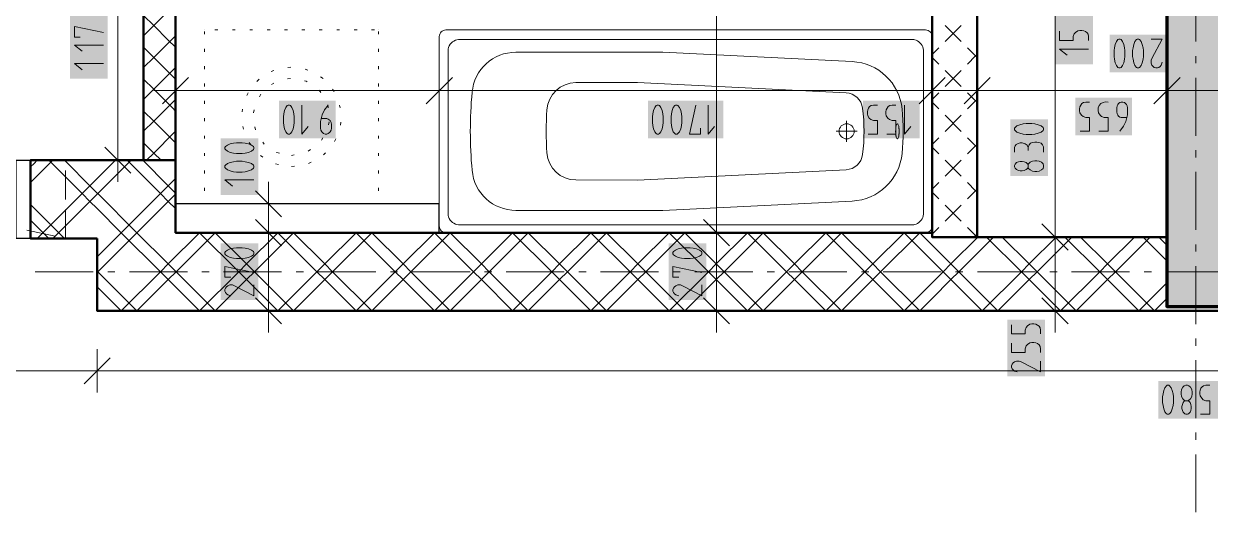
# Model space of a CAD drawing. Header units: millimetres. Extents: x 0 to 594, y 0 to 420.
# Drawn here: x 309.42 to 351.37, y 226.57 to 243.86 of the extents above; entities that cross this region are included whole.
import ezdxf

# ---------------------------------------------------------------- set-up
doc = ezdxf.new("R2010")
doc.units = ezdxf.units.MM
doc.header["$LTSCALE"] = 8
for name, color, linetype in [('PDF_Dvere', 7, 'Continuous'), ('PDF_Instalacni prizdivka do 1m', 7, 'Continuous'), ('PDF_Koty delkove', 7, 'Continuous'), ('PDF_Osy hlavni', 7, 'Continuous'), ('PDF_Preklady', 7, 'Continuous'), ('PDF_Pricky CP', 7, 'Continuous'), ('PDF_Pricky zdene', 7, 'Continuous'), ('PDF_Sanita', 7, 'Continuous'), ('PDF_Steny akusticke', 7, 'Continuous'), ('PDF_Steny obvodove nosne', 7, 'Continuous')]:
    doc.layers.add(name, color=color, linetype=linetype)

msp = doc.modelspace()

# ---------------------------------------------------------------- linework, layer by layer
at = {"layer": 'PDF_Dvere', "lineweight": 25}
msp.add_lwpolyline([(309.658, 236.262), (309.145, 236.262), (309.145, 239.03), (309.658, 239.03)], close=True, dxfattribs=at)
at = {"layer": 'PDF_Instalacni prizdivka do 1m', "lineweight": 25}
msp.add_lwpolyline([(314.783, 236.467), (324.11, 236.467), (324.11, 237.492), (314.783, 237.492)], close=True, dxfattribs=at)
at = {"layer": 'PDF_Koty delkove', "lineweight": 18}
for points in [[(345.88, 233.7), (345.88, 234.028), (345.88, 236.313), (345.88, 244.821), (345.88, 246.41), (345.88, 256.147), (345.88, 257.685), (345.88, 259.171), (345.88, 320.055), (345.88, 323.95)], [(312.748, 239.03), (312.748, 251.022), (312.748, 264.296), (312.748, 269.421)], [(333.907, 233.7), (333.907, 236.467), (333.907, 256.147), (333.907, 257.685), (333.907, 259.171)], [(311.414, 243.38), (311.21, 243.38), (311.21, 243.764), (312.235, 243.545)], [(346.04, 243.596), (346.04, 243.268), (346.518, 243.268), (346.518, 243.405), (346.553, 243.5), (346.604, 243.555), (346.689, 243.609), (346.757, 243.623), (346.825, 243.623), (346.894, 243.609), (346.962, 243.582), (347.013, 243.541), (347.048, 243.487), (347.065, 243.405), (347.065, 243.268)], [(312.235, 243.107), (311.21, 243.107), (311.483, 242.888)], [(347.065, 242.966), (346.04, 242.966), (346.313, 242.748)], [(347.966, 242.909), (347.966, 242.704), (347.98, 242.602), (348.007, 242.482), (348.048, 242.38), (348.103, 242.311), (348.131, 242.295), (348.185, 242.295), (348.213, 242.311), (348.267, 242.38), (348.308, 242.482), (348.336, 242.602), (348.35, 242.704), (348.35, 242.909), (348.336, 243.011), (348.308, 243.131), (348.267, 243.234), (348.213, 243.302), (348.185, 243.32), (348.131, 243.32), (348.103, 243.302), (348.048, 243.234), (348.007, 243.131), (347.98, 243.011), (347.966, 242.909)], [(349.28, 243.32), (349.664, 243.32), (349.307, 242.636), (349.28, 242.567), (349.28, 242.465), (349.307, 242.397), (349.349, 242.346), (349.39, 242.311), (349.445, 242.295), (349.499, 242.295), (349.554, 242.311), (349.595, 242.346), (349.636, 242.397), (349.664, 242.499)], [(312.235, 242.45), (311.21, 242.45), (311.483, 242.231)], [(314.783, 242.262), (314.783, 241.494), (314.783, 240.725)], [(324.11, 242.262), (324.11, 241.494), (324.11, 240.725)], [(341.535, 242.262), (341.535, 241.494), (341.535, 240.725)], [(343.124, 242.262), (343.124, 241.494), (343.124, 240.725)], [(349.837, 242.262), (349.837, 241.494), (349.837, 240.725)], [(315.244, 241.955), (314.321, 241.032)], [(324.571, 241.955), (323.649, 241.032)], [(341.996, 241.955), (341.074, 241.032)], [(343.585, 241.955), (342.662, 241.032)], [(350.299, 241.955), (349.376, 241.032)], [(314.783, 241.494), (314.014, 241.494)], [(386.942, 241.494), (382.215, 241.494), (377.615, 241.494), (377.04, 241.494), (360.19, 241.494), (358.601, 241.494), (351.887, 241.494), (349.837, 241.494), (343.124, 241.494), (341.535, 241.494), (324.11, 241.494), (314.783, 241.494)], [(318.597, 240.57), (318.597, 240.365), (318.611, 240.264), (318.639, 240.144), (318.68, 240.041), (318.734, 239.973), (318.762, 239.956), (318.816, 239.956), (318.844, 239.973), (318.898, 240.041), (318.939, 240.144), (318.967, 240.264), (318.981, 240.365), (318.981, 240.57), (318.967, 240.673), (318.939, 240.793), (318.898, 240.895), (318.844, 240.964), (318.816, 240.981), (318.762, 240.981), (318.734, 240.964), (318.68, 240.895)], [(318.68, 240.895), (318.639, 240.793), (318.611, 240.673), (318.597, 240.57)], [(319.254, 240.981), (319.254, 239.956), (319.473, 240.229)], [(320.185, 240.981), (320.048, 240.81), (319.966, 240.639), (319.912, 240.4), (319.912, 240.16), (319.926, 240.092), (319.953, 240.041), (319.98, 240.007), (320.021, 239.973), (320.076, 239.956), (320.13, 239.956), (320.185, 239.973), (320.226, 240.007), (320.253, 240.041), (320.281, 240.092), (320.295, 240.16), (320.295, 240.297), (320.281, 240.365), (320.253, 240.434), (320.185, 240.485), (320.13, 240.502), (319.939, 240.502)], [(331.645, 240.57), (331.645, 240.365), (331.659, 240.264), (331.686, 240.144), (331.727, 240.041), (331.781, 239.973), (331.809, 239.956), (331.864, 239.956), (331.891, 239.973), (331.946, 240.041), (331.987, 240.144), (332.015, 240.264), (332.029, 240.365), (332.029, 240.57), (332.015, 240.673), (331.987, 240.793), (331.946, 240.895), (331.891, 240.964), (331.864, 240.981)], [(331.864, 240.981), (331.809, 240.981), (331.781, 240.964), (331.727, 240.895), (331.686, 240.793), (331.659, 240.673), (331.645, 240.57)], [(333.343, 240.16), (333.343, 239.956), (332.959, 239.956), (333.178, 240.981)], [(333.616, 240.981), (333.616, 239.956), (333.835, 240.229)], [(339.271, 239.956), (339.599, 239.956), (339.599, 240.434), (339.462, 240.434), (339.367, 240.469), (339.312, 240.52), (339.258, 240.605), (339.244, 240.673), (339.244, 240.741), (339.258, 240.81), (339.285, 240.878), (339.326, 240.929)], [(339.326, 240.929), (339.38, 240.964), (339.462, 240.981), (339.599, 240.981)], [(339.928, 239.956), (340.256, 239.956), (340.256, 240.434), (340.119, 240.434), (340.024, 240.469), (339.969, 240.52), (339.915, 240.605), (339.901, 240.673), (339.901, 240.741), (339.915, 240.81), (339.942, 240.878), (339.983, 240.929), (340.037, 240.964), (340.119, 240.981), (340.256, 240.981)], [(340.558, 240.981), (340.558, 239.956), (340.776, 240.229)], [(346.773, 240.062), (347.101, 240.062), (347.101, 240.54), (346.964, 240.54), (346.869, 240.575), (346.814, 240.626), (346.76, 240.711), (346.746, 240.779), (346.746, 240.847), (346.76, 240.916), (346.787, 240.984), (346.828, 241.035), (346.882, 241.07), (346.964, 241.087), (347.101, 241.087)], [(348.415, 240.54), (348.224, 240.54), (348.169, 240.557), (348.128, 240.591), (348.101, 240.626), (348.074, 240.676), (348.06, 240.745), (348.06, 240.881), (348.074, 240.95), (348.101, 241.001), (348.128, 241.035), (348.169, 241.07), (348.224, 241.087), (348.278, 241.087), (348.333, 241.07), (348.374, 241.035), (348.401, 241.001), (348.429, 240.95), (348.443, 240.881), (348.443, 240.642), (348.388, 240.404), (348.306, 240.232), (348.169, 240.062)], [(345.062, 240.329), (344.857, 240.329), (344.756, 240.315), (344.636, 240.287), (344.534, 240.246), (344.465, 240.192), (344.448, 240.164), (344.448, 240.11), (344.465, 240.082), (344.534, 240.028), (344.636, 239.987), (344.756, 239.959), (344.857, 239.945), (345.062, 239.945), (345.165, 239.959), (345.285, 239.987), (345.387, 240.028), (345.456, 240.082), (345.473, 240.11), (345.473, 240.164), (345.456, 240.192), (345.387, 240.246)], [(345.387, 240.246), (345.285, 240.287), (345.165, 240.315), (345.062, 240.329)], [(317.145, 239.651), (316.94, 239.651), (316.838, 239.637), (316.718, 239.61), (316.616, 239.569), (316.547, 239.515), (316.531, 239.487), (316.531, 239.433), (316.547, 239.405), (316.616, 239.35), (316.718, 239.309), (316.838, 239.281), (316.94, 239.268), (317.145, 239.268), (317.247, 239.281), (317.367, 239.309), (317.47, 239.35), (317.538, 239.405), (317.556, 239.433), (317.556, 239.487), (317.538, 239.515), (317.47, 239.569), (317.367, 239.61), (317.247, 239.637)], [(317.247, 239.637), (317.145, 239.651)], [(344.448, 239.316), (344.448, 239.48), (344.465, 239.535), (344.5, 239.589), (344.551, 239.617), (344.652, 239.644), (344.721, 239.644), (344.824, 239.617), (344.892, 239.562), (344.926, 239.48), (344.926, 239.371)], [(345.473, 239.316), (345.473, 239.507), (345.439, 239.575), (345.387, 239.63), (345.302, 239.658), (345.234, 239.671), (345.165, 239.671), (345.08, 239.658), (345.012, 239.63), (344.961, 239.575), (344.926, 239.48)], [(313.209, 238.568), (312.287, 239.491)], [(313.517, 239.03), (312.748, 239.03), (311.979, 239.03)], [(312.748, 239.03), (312.748, 238.261)], [(344.448, 238.85), (344.465, 238.891), (344.516, 238.946), (344.585, 238.973), (344.652, 238.987), (344.721, 238.987), (344.79, 238.973), (344.857, 238.946), (344.909, 238.905), (344.926, 238.878)], [(344.926, 238.768), (344.909, 238.741), (344.857, 238.7), (344.79, 238.673), (344.721, 238.659), (344.652, 238.659), (344.585, 238.673), (344.516, 238.7), (344.465, 238.755), (344.448, 238.796), (344.448, 238.85)], [(317.556, 238.337), (316.531, 238.337), (316.803, 238.119)], [(318.529, 237.031), (317.607, 237.953)], [(318.068, 237.492), (318.068, 238.261)], [(318.837, 237.492), (318.068, 237.492), (317.299, 237.492)], [(318.068, 233.7), (318.068, 236.467), (318.068, 237.492)], [(318.529, 236.006), (317.607, 236.928)], [(334.369, 236.006), (333.446, 236.928)], [(346.341, 235.852), (345.419, 236.775)], [(318.837, 236.467), (318.068, 236.467), (317.299, 236.467)], [(334.676, 236.467), (333.907, 236.467), (333.139, 236.467)], [(346.649, 236.313), (345.88, 236.313), (345.111, 236.313)], [(317.145, 235.932), (316.94, 235.932), (316.838, 235.918), (316.718, 235.891), (316.616, 235.85), (316.547, 235.796), (316.531, 235.768), (316.531, 235.714), (316.547, 235.686), (316.616, 235.632), (316.718, 235.591), (316.838, 235.563), (316.94, 235.549), (317.145, 235.549), (317.247, 235.563), (317.367, 235.591), (317.47, 235.632), (317.538, 235.686), (317.556, 235.714), (317.556, 235.768), (317.538, 235.796), (317.47, 235.85), (317.367, 235.891), (317.247, 235.918)], [(317.247, 235.918), (317.145, 235.932)], [(332.984, 235.932), (332.779, 235.932), (332.677, 235.918), (332.558, 235.891), (332.455, 235.85), (332.386, 235.796), (332.37, 235.768), (332.37, 235.714), (332.386, 235.686), (332.455, 235.632), (332.558, 235.591), (332.677, 235.563), (332.779, 235.549), (332.984, 235.549), (333.086, 235.563), (333.206, 235.591), (333.309, 235.632), (333.378, 235.686)], [(333.378, 235.686), (333.395, 235.714), (333.395, 235.768), (333.378, 235.796), (333.309, 235.85), (333.206, 235.891), (333.086, 235.918), (332.984, 235.932)], [(316.735, 234.892), (316.531, 234.892), (316.531, 235.275), (317.556, 235.057)], [(332.574, 234.892), (332.37, 234.892), (332.37, 235.275), (333.395, 235.057)], [(317.556, 234.618), (317.556, 234.235), (316.872, 234.591), (316.803, 234.618), (316.701, 234.618), (316.633, 234.591), (316.582, 234.55), (316.547, 234.509), (316.531, 234.454), (316.531, 234.4), (316.547, 234.345), (316.582, 234.304), (316.633, 234.263), (316.735, 234.235)], [(333.395, 234.618), (333.395, 234.235), (332.711, 234.591), (332.643, 234.618), (332.54, 234.618), (332.472, 234.591), (332.421, 234.55), (332.386, 234.509), (332.37, 234.454), (332.37, 234.4), (332.386, 234.345), (332.421, 234.304), (332.472, 234.263), (332.574, 234.235)], [(318.529, 233.239), (317.607, 234.161)], [(334.369, 233.239), (333.446, 234.161)], [(346.341, 233.239), (345.419, 234.161)], [(318.837, 233.7), (318.068, 233.7), (317.299, 233.7)], [(318.068, 233.7), (318.068, 232.931)], [(334.676, 233.7), (333.907, 233.7), (333.139, 233.7)], [(333.907, 233.7), (333.907, 232.931)], [(346.649, 233.7), (345.88, 233.7), (345.111, 233.7)], [(345.88, 233.7), (345.88, 232.931)], [(344.342, 233.212), (344.342, 232.883), (344.82, 232.883), (344.82, 233.02), (344.855, 233.116), (344.906, 233.171), (344.991, 233.225), (345.059, 233.239), (345.128, 233.239), (345.196, 233.225), (345.264, 233.198), (345.315, 233.157), (345.35, 233.102), (345.367, 233.02), (345.367, 232.883)], [(344.342, 232.555), (344.342, 232.226), (344.82, 232.226), (344.82, 232.363), (344.855, 232.459), (344.906, 232.514), (344.991, 232.568), (345.059, 232.582), (345.128, 232.582)], [(345.128, 232.582), (345.196, 232.568), (345.264, 232.541), (345.315, 232.5), (345.35, 232.445), (345.367, 232.363), (345.367, 232.226)], [(312.476, 232.043), (311.554, 231.12)], [(312.015, 232.35), (312.015, 231.581), (312.015, 230.813)], [(416.513, 231.581), (405.084, 231.581), (397.192, 231.581), (389.71, 231.581), (312.015, 231.581), (304.533, 231.581), (297.307, 231.581), (294.693, 231.581), (286.493, 231.581), (285.314, 231.581), (277.114, 231.581), (274.501, 231.581), (268.043, 231.581), (211.361, 231.581)], [(345.367, 231.925), (345.367, 231.541), (344.684, 231.898), (344.615, 231.925), (344.513, 231.925), (344.445, 231.898), (344.394, 231.857), (344.359, 231.815), (344.342, 231.76), (344.342, 231.706), (344.359, 231.651), (344.394, 231.61), (344.445, 231.569), (344.546, 231.541)], [(349.685, 230.658), (349.685, 230.453), (349.699, 230.351), (349.726, 230.231), (349.767, 230.129), (349.821, 230.06), (349.849, 230.044), (349.903, 230.044), (349.931, 230.06), (349.985, 230.129), (350.027, 230.231), (350.054, 230.351), (350.068, 230.453), (350.068, 230.658), (350.054, 230.76), (350.027, 230.88), (349.985, 230.983), (349.931, 231.051), (349.903, 231.069), (349.849, 231.069)], [(349.849, 231.069), (349.821, 231.051), (349.767, 230.983), (349.726, 230.88), (349.699, 230.76), (349.685, 230.658)], [(350.67, 230.59), (350.712, 230.675), (350.725, 230.76), (350.725, 230.829), (350.712, 230.914), (350.67, 231), (350.615, 231.051), (350.56, 231.069), (350.506, 231.069), (350.451, 231.051), (350.396, 231), (350.356, 230.914), (350.342, 230.829)], [(350.342, 230.829), (350.342, 230.76), (350.356, 230.675), (350.396, 230.59), (350.451, 230.539), (350.478, 230.522), (350.588, 230.522), (350.615, 230.539), (350.67, 230.59)], [(351.026, 230.044), (351.355, 230.044), (351.355, 230.522), (351.217, 230.522), (351.122, 230.556), (351.067, 230.608), (351.013, 230.693), (350.999, 230.76), (350.999, 230.829), (351.013, 230.898), (351.04, 230.965), (351.081, 231.017), (351.135, 231.051), (351.217, 231.069), (351.355, 231.069)], [(350.588, 230.522), (350.615, 230.504), (350.657, 230.453), (350.684, 230.385), (350.698, 230.317), (350.698, 230.248), (350.684, 230.18), (350.657, 230.112), (350.601, 230.06), (350.56, 230.044), (350.506, 230.044), (350.465, 230.06), (350.41, 230.112), (350.383, 230.18), (350.369, 230.248), (350.369, 230.317), (350.383, 230.385), (350.41, 230.453), (350.451, 230.504), (350.478, 230.522)]]:
    msp.add_lwpolyline(points, dxfattribs=at)
for points in [[(348.623, 242.909), (348.623, 242.704), (348.637, 242.602), (348.664, 242.482), (348.705, 242.38), (348.76, 242.311), (348.788, 242.295), (348.842, 242.295), (348.87, 242.311), (348.924, 242.38), (348.965, 242.482), (348.993, 242.602), (349.007, 242.704), (349.007, 242.909), (348.993, 243.011), (348.965, 243.131), (348.924, 243.234), (348.87, 243.302), (348.842, 243.32), (348.788, 243.32), (348.76, 243.302), (348.705, 243.234), (348.664, 243.131), (348.637, 243.011)], [(332.302, 240.57), (332.302, 240.365), (332.316, 240.264), (332.343, 240.144), (332.384, 240.041), (332.438, 239.973), (332.466, 239.956), (332.521, 239.956), (332.548, 239.973), (332.603, 240.041), (332.644, 240.144), (332.672, 240.264), (332.686, 240.365), (332.686, 240.57), (332.672, 240.673), (332.644, 240.793), (332.603, 240.895), (332.548, 240.964), (332.521, 240.981), (332.466, 240.981), (332.438, 240.964), (332.384, 240.895), (332.343, 240.793), (332.316, 240.673)], [(317.145, 238.994), (316.94, 238.994), (316.838, 238.98), (316.718, 238.953), (316.616, 238.912), (316.547, 238.858), (316.531, 238.83), (316.531, 238.776), (316.547, 238.748), (316.616, 238.693), (316.718, 238.652), (316.838, 238.624), (316.94, 238.611), (317.145, 238.611), (317.247, 238.624), (317.367, 238.652), (317.47, 238.693), (317.538, 238.748), (317.556, 238.776), (317.556, 238.83), (317.538, 238.858), (317.47, 238.912), (317.367, 238.953), (317.247, 238.98)], [(345.234, 239.014), (345.165, 239.014), (345.08, 239), (344.995, 238.96), (344.944, 238.905), (344.926, 238.878), (344.926, 238.768), (344.944, 238.741), (344.995, 238.686), (345.08, 238.645), (345.165, 238.631), (345.234, 238.631), (345.319, 238.645), (345.405, 238.686), (345.456, 238.741), (345.473, 238.796), (345.473, 238.85), (345.456, 238.905), (345.405, 238.96), (345.319, 239)]]:
    msp.add_lwpolyline(points, close=True, dxfattribs=at)
msp.add_lwpolyline([(347.43, 240.062), (347.758, 240.062), (347.758, 240.54), (347.621, 240.54), (347.526, 240.575), (347.471, 240.626, -0.753181), (347.758, 241.087)], format="xyb", dxfattribs=at)
at = {"layer": 'PDF_Koty delkove', "color": 7, "lineweight": 18, "true_color": 0xffffff, "transparency": 33554559}
for points in [[(312.389, 241.912), (312.389, 244.574), (311.057, 241.912), (311.057, 244.574)], [(347.219, 242.429), (347.219, 244.434), (345.886, 242.429), (345.886, 244.434)], [(349.818, 243.474), (347.813, 243.474), (349.818, 242.141), (347.813, 242.141)], [(348.597, 241.241), (346.592, 241.241), (348.597, 239.909), (346.592, 239.909)], [(320.449, 241.135), (318.444, 241.135), (320.449, 239.802), (318.444, 239.802)], [(334.153, 241.135), (331.492, 241.135), (334.153, 239.802), (331.492, 239.802)], [(341.095, 241.135), (339.09, 241.135), (341.095, 239.802), (339.09, 239.802)], [(345.627, 238.477), (345.627, 240.482), (344.295, 238.477), (344.295, 240.482)], [(317.709, 237.8), (317.709, 239.805), (316.377, 237.8), (316.377, 239.805)], [(317.709, 234.081), (317.709, 236.086), (316.377, 234.081), (316.377, 236.086)], [(333.549, 234.081), (333.549, 236.086), (332.216, 234.081), (332.216, 236.086)], [(345.521, 231.387), (345.521, 233.392), (344.189, 231.387), (344.189, 233.392)], [(352.193, 231.223), (349.531, 231.223), (352.193, 229.89), (349.531, 229.89)]]:
    msp.add_solid(points, dxfattribs=at)
at = {"layer": 'PDF_Osy hlavni', "lineweight": 18}
for points in [[(350.862, 243.23), (350.862, 245.28)], [(350.862, 242.461), (350.862, 242.717)], [(350.862, 239.899), (350.862, 241.949)], [(350.862, 239.13), (350.862, 239.386)], [(350.862, 236.567), (350.862, 238.617)], [(350.862, 235.799), (350.862, 236.055)], [(311.872, 235.083), (309.822, 235.083)], [(312.641, 235.083), (312.385, 235.083)], [(315.204, 235.083), (313.154, 235.083)], [(315.972, 235.083), (315.716, 235.083)], [(318.535, 235.083), (316.485, 235.083)], [(319.304, 235.083), (319.047, 235.083)], [(321.866, 235.083), (319.816, 235.083)], [(322.635, 235.083), (322.379, 235.083)], [(325.197, 235.083), (323.147, 235.083)], [(325.966, 235.083), (325.71, 235.083)], [(328.529, 235.083), (326.479, 235.083)], [(329.297, 235.083), (329.041, 235.083)], [(331.86, 235.083), (329.81, 235.083)], [(332.628, 235.083), (332.372, 235.083)], [(335.191, 235.083), (333.141, 235.083)], [(335.96, 235.083), (335.703, 235.083)], [(338.522, 235.083), (336.472, 235.083)], [(339.291, 235.083), (339.035, 235.083)], [(341.853, 235.083), (339.803, 235.083)], [(342.622, 235.083), (342.366, 235.083)], [(345.185, 235.083), (343.135, 235.083)], [(345.953, 235.083), (345.697, 235.083)], [(348.516, 235.083), (346.466, 235.083)], [(349.285, 235.083), (349.028, 235.083)], [(351.847, 235.083), (349.797, 235.083)], [(350.862, 233.236), (350.862, 235.286)], [(350.862, 232.467), (350.862, 232.724)], [(350.862, 229.905), (350.862, 231.955)], [(350.862, 229.136), (350.862, 229.392)], [(350.862, 226.574), (350.862, 228.624)]]:
    msp.add_lwpolyline(points, dxfattribs=at)
at = {"layer": 'PDF_Preklady', "lineweight": 18}
for points in [[(309.669, 239.03), (309.658, 239.03), (308.644, 239.03)], [(310.888, 239.03), (310.027, 239.03)], [(310.888, 239.027), (310.888, 239.03)], [(310.888, 237.644), (310.888, 238.669)], [(310.888, 237.285), (310.888, 236.262), (310.027, 236.262)], [(309.669, 236.262), (309.658, 236.262), (308.644, 236.262)], [(310.524, 236.341), (309.523, 236.559)], [(310.888, 236.262), (310.875, 236.265)]]:
    msp.add_lwpolyline(points, dxfattribs=at)
at = {"layer": 'PDF_Preklady', "lineweight": 18, "transparency": 33554559}
for points in [[(309.704, 239.03), (309.658, 238.984), (309.658, 239.076), (309.612, 239.03)], [(309.704, 239.03), (309.658, 238.984), (309.658, 239.076), (309.612, 239.03)], [(310.934, 239.03), (310.888, 238.984), (310.888, 239.076), (310.842, 239.03)], [(310.888, 238.984), (310.842, 239.03), (310.934, 239.03), (310.888, 239.076)], [(309.704, 236.262), (309.658, 236.216), (309.658, 236.308), (309.612, 236.262)], [(309.704, 236.262), (309.658, 236.216), (309.658, 236.308), (309.612, 236.262)], [(310.934, 236.262), (310.888, 236.216), (310.888, 236.308), (310.842, 236.262)], [(310.888, 236.216), (310.842, 236.262), (310.934, 236.262), (310.888, 236.308)], [(310.933, 236.252), (310.878, 236.217), (310.898, 236.307), (310.843, 236.272)]]:
    msp.add_solid(points, dxfattribs=at)
at = {"layer": 'PDF_Pricky CP', "lineweight": 50}
msp.add_lwpolyline([(343.124, 246.41), (341.535, 246.41), (341.535, 236.467), (341.535, 236.313), (343.124, 236.313), (343.124, 244.821)], dxfattribs=at)
at = {"layer": 'PDF_Pricky CP', "lineweight": 9}
for points in [[(342.562, 243.23), (341.994, 243.798)], [(342.562, 243.798), (341.994, 243.23)], [(341.535, 242.771), (341.768, 243.004)], [(343.124, 242.668), (343.072, 242.72), (342.788, 243.004)], [(341.768, 242.435), (341.535, 242.668)], [(342.788, 242.435), (343.072, 242.72), (343.124, 242.771)], [(342.562, 241.641), (341.994, 242.21)], [(342.562, 242.21), (341.994, 241.641)], [(341.535, 241.182), (341.768, 241.415)], [(343.124, 241.08), (343.072, 241.131), (342.788, 241.415)], [(341.768, 240.847), (341.535, 241.08)], [(343.072, 241.131), (342.788, 240.847)], [(343.072, 241.131), (343.124, 241.182)], [(342.562, 240.052), (341.994, 240.621)], [(342.562, 240.621), (341.994, 240.052)], [(341.535, 239.593), (341.768, 239.827)], [(343.124, 239.491), (343.072, 239.542), (342.788, 239.827)], [(342.788, 239.258), (343.072, 239.542), (343.124, 239.593)], [(341.768, 239.258), (341.535, 239.491)], [(342.562, 238.463), (341.994, 239.032)], [(342.562, 239.032), (341.994, 238.463)], [(341.535, 238.005), (341.768, 238.238)], [(341.768, 237.669), (341.535, 237.902)], [(343.124, 237.902), (343.072, 237.953), (342.788, 238.238)], [(342.788, 237.669), (343.072, 237.953), (343.124, 238.005)], [(342.562, 236.875), (341.994, 237.443)], [(342.562, 237.443), (341.994, 236.875)], [(341.535, 236.416), (341.768, 236.649)], [(343.124, 236.313), (343.072, 236.365), (342.788, 236.649)], [(343.021, 236.313), (343.072, 236.365), (343.124, 236.416)]]:
    msp.add_lwpolyline(points, dxfattribs=at)
at = {"layer": 'PDF_Pricky zdene', "lineweight": 50}
msp.add_lwpolyline([(313.655, 246.922), (313.655, 244.616), (313.655, 239.03), (314.783, 239.03), (314.783, 244.616), (314.783, 246.922)], dxfattribs=at)
at = {"layer": 'PDF_Pricky zdene', "lineweight": 9}
for points in [[(314.783, 244.565), (314.467, 244.249), (314.014, 243.796)], [(314.783, 243.027), (314.526, 243.284), (314.014, 243.796), (313.655, 244.155)], [(314.014, 243.796), (313.655, 243.437)], [(314.783, 243.437), (314.532, 243.186), (314.014, 242.668), (313.655, 242.31)], [(314.783, 241.9), (314.598, 242.084), (314.014, 242.668), (313.655, 243.027)], [(314.783, 242.31), (314.596, 242.123), (314.014, 241.541)], [(314.783, 240.772), (314.671, 240.884), (314.014, 241.541), (313.655, 241.9)], [(314.014, 241.541), (313.655, 241.182)], [(314.783, 241.182), (314.66, 241.059), (314.014, 240.413)], [(314.783, 239.645), (314.743, 239.684), (314.014, 240.413), (313.655, 240.772)], [(314.014, 240.413), (313.655, 240.055)], [(314.783, 240.055), (314.724, 239.996), (314.014, 239.286), (313.758, 239.03)], [(314.27, 239.03), (314.014, 239.286), (313.655, 239.645)]]:
    msp.add_lwpolyline(points, dxfattribs=at)
at = {"layer": 'PDF_Sanita', "lineweight": 13}
for points in [[(315.808, 243.642), (315.808, 243.642)], [(315.808, 243.642), (315.808, 243.642)], [(315.808, 243.486), (315.808, 243.589)], [(316.28, 243.642), (316.177, 243.642)], [(316.895, 243.642), (316.792, 243.642)], [(317.51, 243.642), (317.407, 243.642)], [(318.125, 243.642), (318.022, 243.642)], [(318.74, 243.642), (318.637, 243.642)], [(319.355, 243.642), (319.252, 243.642)], [(319.97, 243.642), (319.867, 243.642)], [(320.585, 243.642), (320.482, 243.642)], [(321.2, 243.642), (321.097, 243.642)], [(321.815, 243.642), (321.712, 243.642)], [(321.958, 243.642), (321.958, 243.642)], [(321.958, 243.642), (321.958, 243.642)], [(321.958, 243.486), (321.958, 243.589)], [(315.808, 242.871), (315.808, 242.974)], [(321.958, 242.871), (321.958, 242.974)], [(332.823, 243.304), (324.79, 243.302), (324.733, 243.293), (324.68, 243.277), (324.623, 243.249), (324.578, 243.219), (324.532, 243.178), (324.497, 243.136), (324.463, 243.081), (324.438, 243.021), (324.426, 242.976), (324.419, 242.929), (324.418, 240.024), (324.419, 237.119), (324.426, 237.072), (324.438, 237.027), (324.463, 236.967), (324.497, 236.911), (324.532, 236.87), (324.578, 236.828), (324.623, 236.799), (324.68, 236.771), (324.733, 236.755), (324.79, 236.746), (332.823, 236.744), (340.812, 236.744), (340.888, 236.75), (340.928, 236.759), (340.965, 236.772), (341.018, 236.796), (341.067, 236.829), (341.114, 236.87), (341.148, 236.911), (341.177, 236.956), (341.2, 237.006), (341.217, 237.062), (341.226, 237.12), (341.227, 240.024)], [(341.227, 240.024), (341.226, 242.928), (341.217, 242.986), (341.2, 243.042), (341.177, 243.091), (341.148, 243.137), (341.114, 243.177), (341.067, 243.219), (341.018, 243.251), (340.965, 243.276), (340.928, 243.289), (340.888, 243.298), (340.812, 243.304), (332.823, 243.304)], [(315.808, 242.256), (315.808, 242.359)], [(318.26, 242.208), (318.167, 242.165)], [(318.861, 242.322), (318.759, 242.313)], [(319.465, 242.223), (319.366, 242.25)], [(321.958, 242.256), (321.958, 242.359)], [(315.808, 241.641), (315.808, 241.744)], [(317.735, 241.894), (317.662, 241.822)], [(318.259, 241.763), (318.174, 241.706)], [(318.845, 241.926), (318.744, 241.906)], [(319.441, 241.806), (319.406, 241.83), (319.347, 241.841)], [(319.998, 241.923), (319.914, 241.982)], [(321.958, 241.641), (321.958, 241.744)], [(317.349, 241.419), (317.306, 241.327)], [(317.804, 241.365), (317.747, 241.28)], [(319.918, 241.43), (319.861, 241.515)], [(320.396, 241.458), (320.337, 241.542)], [(315.808, 241.026), (315.808, 241.129)], [(317.15, 240.841), (317.141, 240.739)], [(317.565, 240.811), (317.545, 240.711)], [(320.186, 240.888), (320.166, 240.988)], [(320.61, 240.884), (320.584, 240.983)], [(321.958, 241.026), (321.958, 241.129)], [(315.808, 240.411), (315.808, 240.514)], [(321.958, 240.411), (321.958, 240.514)], [(338.511, 240.428), (338.511, 239.682)], [(317.161, 240.229), (317.188, 240.13)], [(317.588, 240.208), (317.608, 240.108)], [(320.193, 240.285), (320.213, 240.385)], [(320.614, 240.272), (320.623, 240.374)], [(338.138, 240.055), (338.884, 240.055)], [(340.357, 240.209), (340.352, 240.233), (340.346, 240.26), (340.336, 240.288), (340.323, 240.312), (340.307, 240.321), (340.291, 240.312), (340.277, 240.288), (340.268, 240.26), (340.261, 240.233), (340.257, 240.209), (340.254, 240.189), (340.252, 240.172), (340.25, 240.158), (340.249, 240.146), (340.248, 240.135), (340.247, 240.126), (340.246, 240.099), (340.245, 240.07), (340.245, 240.03), (340.247, 239.983), (340.248, 239.974), (340.249, 239.964), (340.25, 239.952), (340.252, 239.937), (340.254, 239.92), (340.257, 239.9), (340.261, 239.877), (340.268, 239.849), (340.277, 239.821), (340.291, 239.798), (340.307, 239.788), (340.323, 239.798), (340.336, 239.821), (340.346, 239.849), (340.352, 239.877), (340.357, 239.9), (340.36, 239.92), (340.362, 239.937), (340.363, 239.952), (340.364, 239.964), (340.365, 239.974), (340.366, 239.983), (340.366, 239.991), (340.368, 240.016), (340.368, 240.043), (340.368, 240.083)], [(340.368, 240.083), (340.365, 240.135), (340.364, 240.146), (340.363, 240.158), (340.362, 240.172), (340.36, 240.189), (340.357, 240.209)], [(315.808, 239.796), (315.808, 239.899)], [(317.382, 239.659), (317.441, 239.575)], [(317.869, 239.672), (317.916, 239.601)], [(319.94, 239.737), (319.997, 239.822)], [(320.408, 239.695), (320.451, 239.788)], [(321.958, 239.796), (321.958, 239.899)], [(315.808, 239.181), (315.808, 239.284)], [(317.785, 239.199), (317.869, 239.14)], [(318.357, 239.307), (318.36, 239.305), (318.457, 239.285)], [(318.883, 239.201), (318.983, 239.221)], [(319.474, 239.35), (319.559, 239.407)], [(320.016, 239.225), (320.088, 239.297)], [(321.958, 239.181), (321.958, 239.284)], [(318.322, 238.905), (318.421, 238.879)], [(318.883, 238.81), (318.985, 238.819)], [(319.486, 238.917), (319.579, 238.96)], [(315.808, 238.566), (315.808, 238.669)], [(321.958, 238.566), (321.958, 238.669)], [(315.808, 237.951), (315.808, 238.054)], [(321.958, 237.951), (321.958, 238.054)], [(315.808, 237.492), (315.808, 237.492)], [(315.808, 237.492), (315.808, 237.492)], [(316.28, 237.492), (316.177, 237.492)], [(316.895, 237.492), (316.792, 237.492)], [(317.51, 237.492), (317.407, 237.492)], [(318.125, 237.492), (318.022, 237.492)], [(318.74, 237.492), (318.637, 237.492)], [(319.355, 237.492), (319.252, 237.492)], [(319.97, 237.492), (319.867, 237.492)], [(320.585, 237.492), (320.482, 237.492)], [(321.2, 237.492), (321.097, 237.492)], [(321.815, 237.492), (321.712, 237.492)], [(321.958, 237.492), (321.958, 237.492)], [(321.958, 237.492), (321.958, 237.492)]]:
    msp.add_lwpolyline(points, dxfattribs=at)
for points in [[(324.345, 243.642), (324.346, 243.642), (341.299, 243.642, -0.414233), (341.535, 243.406), (341.535, 236.703, -0.414247), (341.299, 236.467), (324.346, 236.467, -0.414247), (324.11, 236.703), (324.11, 243.406, -0.41423), (324.345, 243.642)], [(339.076, 239.234, -0.36487), (338.496, 238.695), (331.123, 238.331), (328.938, 238.332, -0.396), (327.916, 239.294, -0.031037), (327.916, 240.815, -0.395992), (328.938, 241.777), (331.123, 241.778), (338.496, 241.414, -0.364855), (339.076, 240.875)]]:
    msp.add_lwpolyline(points, format="xyb", dxfattribs=at)
msp.add_lwpolyline([(338.707, 242.523), (332.012, 242.853), (326.821, 242.853, 0.387974), (325.269, 241.436, 0.045249), (325.269, 238.674, 0.387973), (326.821, 237.256), (332.012, 237.256), (338.707, 237.587, 0.372026), (340.472, 239.269, 0.048465), (340.472, 240.84, 0.372018)], format="xyb", close=True, dxfattribs=at)
msp.add_circle((338.511, 240.055), 0.267, dxfattribs=at)
at = {"layer": 'PDF_Sanita', "lineweight": 9}
msp.add_arc((332.393, 240.055), 6.734, 353.0014, 6.9986, dxfattribs=at)
at = {"layer": 'PDF_Steny akusticke', "lineweight": 9}
for points in [[(309.658, 238.794), (309.781, 238.917), (309.894, 239.03)], [(309.658, 238.24), (310.364, 238.947), (310.447, 239.03)], [(312.015, 237.318), (311.759, 237.574), (311.482, 237.851), (310.386, 238.948), (310.303, 239.03)], [(312.015, 237.871), (311.759, 238.128), (310.913, 238.974), (310.857, 239.03)], [(312.015, 238.384), (312.661, 239.03)], [(312.015, 237.831), (312.036, 237.851), (313.214, 239.03)], [(314.783, 237.318), (314.526, 237.574), (314.25, 237.851), (313.071, 239.03)], [(314.783, 237.871), (314.526, 238.128), (313.624, 239.03)], [(309.894, 236.262), (311.482, 237.851), (311.759, 238.128), (312.015, 238.384)], [(312.866, 236.467), (314.25, 237.851), (314.526, 238.128), (314.783, 238.384)], [(312.015, 237.871), (312.036, 237.851), (313.419, 236.467), (312.036, 235.083), (312.015, 235.104)], [(310.857, 236.262), (309.658, 237.461)], [(310.447, 236.262), (311.759, 237.574), (312.015, 237.831)], [(313.419, 236.467), (314.526, 237.574), (314.783, 237.83)], [(312.015, 235.617), (312.866, 236.467), (312.015, 237.318)], [(310.303, 236.262), (309.658, 236.908)], [(314.25, 235.083), (312.866, 236.467)], [(314.526, 235.36), (313.419, 236.467)], [(316.187, 236.467), (314.803, 235.083), (314.526, 235.36), (315.633, 236.467)], [(317.017, 235.083), (315.633, 236.467)], [(317.294, 235.36), (316.187, 236.467)], [(318.954, 236.467), (317.571, 235.083), (317.294, 235.36), (318.401, 236.467)], [(319.785, 235.083), (318.401, 236.467)], [(320.061, 235.36), (318.954, 236.467)], [(321.722, 236.467), (320.338, 235.083), (320.061, 235.36), (321.168, 236.467)], [(322.552, 235.083), (321.168, 236.467)], [(322.829, 235.36), (321.722, 236.467)], [(324.489, 236.467), (323.106, 235.083), (322.829, 235.36), (323.936, 236.467)], [(325.32, 235.083), (323.936, 236.467)], [(327.257, 233.7), (325.873, 235.083), (325.596, 235.36), (324.489, 236.467)], [(325.32, 235.083), (325.596, 235.36), (326.703, 236.467)], [(325.596, 234.807), (325.873, 235.083), (327.257, 236.467)], [(328.087, 235.083), (326.703, 236.467)], [(330.024, 233.7), (328.641, 235.083), (328.364, 235.36), (327.257, 236.467)], [(328.087, 235.083), (328.364, 235.36), (329.471, 236.467)], [(328.364, 234.807), (328.641, 235.083), (330.024, 236.467)], [(330.855, 235.083), (329.471, 236.467)], [(332.792, 233.7), (331.408, 235.083), (331.131, 235.36), (330.024, 236.467)], [(330.855, 235.083), (331.131, 235.36), (332.238, 236.467)], [(331.131, 234.807), (331.408, 235.083), (332.792, 236.467)], [(333.622, 235.083), (332.238, 236.467)], [(335.559, 233.7), (334.176, 235.083), (333.899, 235.36), (332.792, 236.467)], [(333.622, 235.083), (333.899, 235.36), (335.006, 236.467)], [(333.899, 234.807), (334.176, 235.083), (335.559, 236.467)], [(336.39, 235.083), (335.006, 236.467)], [(338.327, 233.7), (336.943, 235.083), (336.666, 235.36), (335.559, 236.467)], [(336.39, 235.083), (336.666, 235.36), (337.773, 236.467)], [(336.666, 234.807), (336.943, 235.083), (338.327, 236.467)], [(339.157, 235.083), (337.773, 236.467)], [(341.094, 233.7), (339.71, 235.083), (339.434, 235.36), (338.327, 236.467)], [(339.157, 235.083), (339.434, 235.36), (340.541, 236.467)], [(339.434, 234.807), (339.71, 235.083), (341.094, 236.467)], [(341.535, 235.473), (340.541, 236.467)], [(341.535, 236.026), (341.094, 236.467)], [(341.924, 235.083), (342.201, 235.36), (343.154, 236.313)], [(342.201, 234.807), (342.478, 235.083), (343.708, 236.313)], [(344.692, 235.083), (343.462, 236.313)], [(348.013, 235.083), (347.736, 234.807), (346.629, 233.7), (345.245, 235.083), (344.969, 235.36), (344.015, 236.313)], [(344.969, 235.36), (345.922, 236.313)], [(345.245, 235.083), (346.475, 236.313)], [(347.459, 235.083), (346.229, 236.313)], [(349.837, 234.141), (349.397, 233.7), (348.013, 235.083), (347.736, 235.36), (346.783, 236.313)], [(347.459, 235.083), (347.736, 235.36), (348.689, 236.313)], [(348.013, 235.083), (349.243, 236.313)], [(349.837, 235.473), (348.997, 236.313)], [(349.837, 236.026), (349.55, 236.313)], [(343.308, 233.7), (344.692, 235.083), (344.969, 234.807), (343.862, 233.7), (342.478, 235.083), (342.201, 235.36), (341.535, 236.026)], [(314.25, 235.083), (314.526, 235.36)], [(317.017, 235.083), (317.294, 235.36)], [(319.785, 235.083), (320.061, 235.36)], [(322.552, 235.083), (322.829, 235.36)], [(341.924, 235.083), (341.535, 235.473)], [(344.692, 235.083), (344.969, 235.36)], [(312.015, 235.063), (312.036, 235.083)], [(313.419, 233.7), (312.036, 235.083)], [(313.419, 233.7), (314.526, 234.807), (314.25, 235.083), (312.866, 233.7)], [(314.526, 234.807), (314.803, 235.083)], [(316.187, 233.7), (314.803, 235.083)], [(316.187, 233.7), (317.294, 234.807), (317.017, 235.083), (315.633, 233.7)], [(317.294, 234.807), (317.571, 235.083)], [(318.954, 233.7), (317.571, 235.083)], [(318.954, 233.7), (320.061, 234.807), (319.785, 235.083), (318.401, 233.7)], [(320.061, 234.807), (320.338, 235.083)], [(321.722, 233.7), (320.338, 235.083)], [(321.722, 233.7), (322.829, 234.807), (322.552, 235.083), (321.168, 233.7)], [(322.829, 234.807), (323.106, 235.083)], [(324.489, 233.7), (323.106, 235.083)], [(324.489, 233.7), (325.596, 234.807), (325.32, 235.083), (323.936, 233.7)], [(327.257, 233.7), (328.364, 234.807), (328.087, 235.083), (326.703, 233.7)], [(330.024, 233.7), (331.131, 234.807), (330.855, 235.083), (329.471, 233.7)], [(332.792, 233.7), (333.899, 234.807), (333.622, 235.083), (332.238, 233.7)], [(335.559, 233.7), (336.666, 234.807), (336.39, 235.083), (335.006, 233.7)], [(338.327, 233.7), (339.434, 234.807), (339.157, 235.083), (337.773, 233.7)], [(341.535, 234.14), (342.201, 234.807), (341.924, 235.083), (341.535, 234.694), (340.541, 233.7)], [(344.969, 234.807), (345.245, 235.083)], [(347.736, 234.807), (347.459, 235.083), (346.076, 233.7)], [(312.866, 233.7), (312.015, 234.55)], [(315.633, 233.7), (314.526, 234.807)], [(318.401, 233.7), (317.294, 234.807)], [(321.168, 233.7), (320.061, 234.807)], [(323.936, 233.7), (322.829, 234.807)], [(326.703, 233.7), (325.596, 234.807)], [(329.471, 233.7), (328.364, 234.807)], [(332.238, 233.7), (331.131, 234.807)], [(335.006, 233.7), (333.899, 234.807)], [(337.773, 233.7), (336.666, 234.807)], [(340.541, 233.7), (339.434, 234.807)], [(343.308, 233.7), (342.201, 234.807)], [(346.076, 233.7), (344.969, 234.807)], [(348.843, 233.7), (347.736, 234.807)], [(348.843, 233.7), (349.837, 234.694)], [(341.094, 233.7), (341.535, 234.14)]]:
    msp.add_lwpolyline(points, dxfattribs=at)
at = {"layer": 'PDF_Steny akusticke', "lineweight": 50}
for points in [[(309.658, 236.262), (309.658, 239.03)], [(312.015, 239.03), (310.888, 239.03), (309.658, 239.03)], [(341.535, 236.313), (341.535, 236.467), (314.783, 236.467), (314.783, 239.03), (313.655, 239.03), (312.015, 239.03)], [(309.658, 236.262), (310.888, 236.262), (312.015, 236.262)], [(312.015, 236.262), (312.015, 233.7), (341.535, 233.7)], [(359.626, 236.313), (358.601, 236.313), (351.887, 236.313), (351.887, 233.853), (349.837, 233.853), (349.837, 236.313), (341.535, 236.313)], [(341.535, 233.7), (359.626, 233.7)]]:
    msp.add_lwpolyline(points, dxfattribs=at)
at = {"layer": 'PDF_Steny obvodove nosne', "lineweight": 70}
msp.add_lwpolyline([(349.837, 322.464), (349.837, 320.055), (349.837, 246.41), (349.837, 236.313), (349.837, 233.853), (351.887, 233.853), (351.887, 236.313), (351.887, 246.41), (351.887, 320.055), (351.887, 322.464)], close=True, dxfattribs=at)
at = {"layer": 'PDF_Steny obvodove nosne', "color": 9, "lineweight": 9, "true_color": 0xc0c0c0, "transparency": 33554559}
msp.add_solid([(349.837, 322.464), (349.837, 233.853), (351.887, 322.464), (351.887, 233.853)], dxfattribs=at)

doc.saveas('drawing.dxf')
